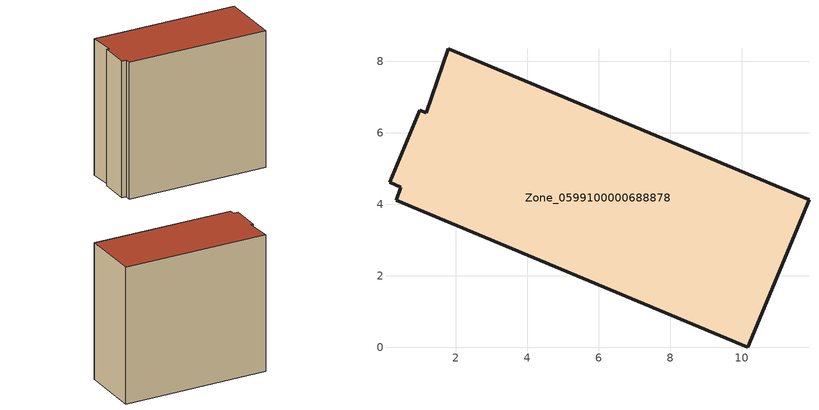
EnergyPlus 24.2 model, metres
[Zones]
Zone_0599100000688878
 floor ground (C_G): 0.15,4.61 1,6.63 1.18,6.55 1.79,8.34 11.88,4.12 10.17,0 0.34,4.11 0.46,4.47 z0
 wall outside (C_F): 11.88,4.12 1.79,8.34 1.18,6.55 1,6.63 0.15,4.61 0.46,4.47 0.34,4.11 10.17,0 11.88,4.12 z0:10.37
 roof outside (C_R): 1,6.63 0.15,4.61 0.46,4.47 0.34,4.11 10.17,0 11.88,4.12 1.79,8.34 1.18,6.55 z10.37
[BUILDING]
Pand.0599100000688878: North Axis=0; Terrain=City; Loads Convergence Tolerance Value=0.04; Temperature Convergence Tolerance Value=0.4; Solar Distribution=FullExterior; Maximum Number of Warmup Days=25; Minimum Number of Warmup Days=1
[Site:Location]
Rotterdam.The.Hague.AP_ZH_NLD Design_Conditions: Latitude=51.96; Longitude=4.45; Time Zone=1; Elevation=-4.5
[SITE:GROUNDTEMPERATURE:BUILDINGSURFACE]
18, 18, 18, 18, 18, 18, 18, 18, 18, 18, 18, 18
[MATERIAL] Thermal Absorptance=0.9; Solar Absorptance=0.7; Visible Absorptance=0.7
Name | Roughness | Thickness | Conductivity | Density | Specific Heat
G.TI.1946 | MediumSmooth | 0.15 | 1 | 540 | 1210
F.TI.1946 | Rough | 0.3 | 0.857143 | 1920 | 840
R.TI.1946 | MediumRough | 0.2 | 0.1 | 1500 | 1000
[CONSTRUCTION]
C_G: G.TI.1946
C_F: F.TI.1946
C_R: R.TI.1946
[ZONE]
Zone_0599100000688878: Type=1; Multiplier=1; Ceiling Height=Autocalculate; Volume=Autocalculate; Floor Area=autocalculate; Part of Total Floor Area=Yes
[ZONEINFILTRATION:DESIGNFLOWRATE]
Infil_Zone_0599100000688878: Zone or ZoneList or Space or SpaceList=Zone_0599100000688878; Schedule=AlwaysOn; Design Flow Rate Calculation Method=Flow/Area; Flow Rate per Floor Area=0.003; Constant Term Coefficient=1; Temperature Term Coefficient=0; Velocity Term Coefficient=0; Velocity Squared Term Coefficient=0
[HVACTEMPLATE:ZONE:IDEALLOADSAIRSYSTEM]
Zone_0599100000688878: Maximum Heating Supply Air Temperature=50; Minimum Cooling Supply Air Temperature=13; Maximum Heating Supply Air Humidity Ratio=0.0156; Minimum Cooling Supply Air Humidity Ratio=0.0077; Heating Limit=NoLimit; Cooling Limit=NoLimit; Dehumidification Control Type=ConstantSensibleHeatRatio; Cooling Sensible Heat Ratio=0.7; Dehumidification Setpoint=60; Humidification Control Type=None; Humidification Setpoint=30; Outdoor Air Method=None; Outdoor Air Flow Rate per Person=0.00944; Outdoor Air Flow Rate per Zone Floor Area=0; Outdoor Air Flow Rate per Zone=0; Demand Controlled Ventilation Type=None; Outdoor Air Economizer Type=NoEconomizer; Heat Recovery Type=None; Sensible Heat Recovery Effectiveness=0.7; Latent Heat Recovery Effectiveness=0.65
[ZONECONTROL:THERMOSTAT]
ThermostatControl_Zone_0599100000688878: Zone or ZoneList=Zone_0599100000688878; Control Type Schedule=DualSetpointControlType; Control 1=Thermostat_Zone_0599100000688878; Temperature Difference Between Cutout And Setpoint=0
[THERMOSTATSETPOINT:DUALSETPOINT]
Thermostat_Zone_0599100000688878: Heating Setpoint Temperature Schedule=HeatingSetpoint_Zone_0599100000688878; Cooling Setpoint Temperature Schedule=CoolingSetpoint_Zone_0599100000688878
[SCHEDULE:COMPACT]
HeatingSetpoint_Zone_0599100000688878: Through: 12/31, For: AllDays, Until: 24:00, 21
CoolingSetpoint_Zone_0599100000688878: Through: 12/31, For: AllDays, Until: 24:00, 24
DualSetpointControlType: Through: 12/31, For: AllDays, Until: 24:00, 4
AlwaysOn: Through: 12/31, For: AllDays, Until: 24:00, 1
